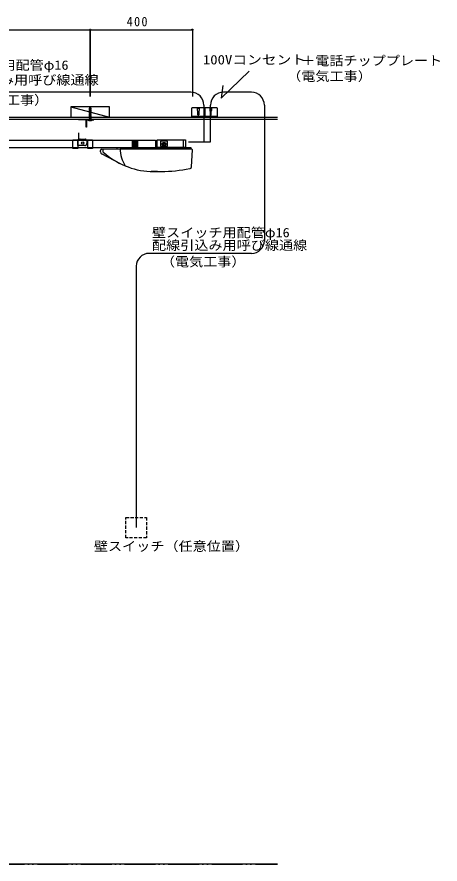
# Model space of a CAD drawing. Units: millimetres, scale not verified. Extents: x -11000 to 565, y -4772 to 3349.
# Drawn here: x -7740 to -6091, y -294 to 3005 of the extents above; entities that cross this region are included whole.
import ezdxf
from ezdxf.enums import TextEntityAlignment as Align

# ---------------------------------------------------------------- set-up
doc = ezdxf.new("R2010")
doc.units = ezdxf.units.MM
doc.header["$LTSCALE"] = 10
doc.header["$PDMODE"] = 32
doc.header["$PDSIZE"] = 5
doc.linetypes.add('DASHED1', pattern=[1.8, 1.2, -0.6])
doc.linetypes.add('LONG_DASHED_DOUBLE_DOTTED', pattern=[17, 12, -1.5, 0.25, -1.5, 0.25, -1.5])
for name, color, linetype in [('8-1_ADD_LINE', 7, 'Continuous'), ('8-4', 7, 'Continuous'), ('8-6', 7, 'Continuous'), ('8-7', 7, 'Continuous'), ('8-D', 7, 'Continuous'), ('8-E', 7, 'Continuous')]:
    doc.layers.add(name, color=color, linetype=linetype)
doc.styles.add('ＭＳ ゴシック', font='')
doc.styles.get('ＭＳ ゴシック').set_extended_font_data('MS Gothic')

msp = doc.modelspace()

# ---------------------------------------------------------------- linework, layer by layer
at = {"layer": '8-1_ADD_LINE'}
for p, q in [((-10585.01, 2614.88), (-6725.23, 2614.88)), ((-6725.23, 2605.88), (-10585.01, 2605.88)), ((-6725.23, -294.12), (-10928.63, -294.12))]:
    msp.add_line(p, q, dxfattribs=at)
at = {"layer": '8-1_ADD_LINE', "linetype": 'LONG_DASHED_DOUBLE_DOTTED'}
msp.add_line((-10890.83, -294.12), (-6725.23, -294.12), dxfattribs=at)
at = {"layer": '8-4'}
for p, q in [((-7470.61, 2604.28), (-7500.61, 2604.28)), ((-7440.61, 2605.88), (-7468.61, 2605.88)), ((-7501.1, 2521.88), (-7501.1, 2523.88)), ((-7500.1, 2524.88), (-7500.1, 2526.88)), ((-7496.03, 2525.41), (-7494.75, 2526.61)), ((-7494.07, 2526.88), (-7474.14, 2526.88)), ((-7473.45, 2526.61), (-7472.18, 2525.41)), ((-7468.1, 2523.88), (-7468.1, 2511.88)), ((-7289.51, 2495.38), (-7289.51, 2522.38)), ((-7287.01, 2522.38), (-7287.01, 2495.38)), ((-7284.3, 2499.88), (-7284.3, 2519.88)), ((-7283.8, 2519.88), (-7283.8, 2499.88)), ((-7283.3, 2499.88), (-7283.3, 2519.88)), ((-7282.8, 2519.88), (-7282.8, 2499.88)), ((-7282.3, 2499.88), (-7282.3, 2519.88)), ((-7281.8, 2519.88), (-7281.8, 2499.88)), ((-7281.3, 2499.88), (-7281.3, 2519.88)), ((-7280.8, 2519.88), (-7280.8, 2499.88)), ((-7280.3, 2499.88), (-7280.3, 2519.88)), ((-7279.8, 2519.88), (-7279.8, 2499.88)), ((-7279.3, 2499.88), (-7279.3, 2519.88)), ((-7278.8, 2519.88), (-7278.8, 2499.88)), ((-7278.3, 2499.88), (-7278.3, 2519.88)), ((-7277.8, 2519.88), (-7277.8, 2499.88)), ((-7277.3, 2499.88), (-7277.3, 2519.88)), ((-7276.8, 2519.88), (-7276.8, 2499.88)), ((-7276.3, 2499.88), (-7276.3, 2519.88)), ((-7275.8, 2519.88), (-7275.8, 2499.88)), ((-7275.3, 2499.88), (-7275.3, 2519.88)), ((-7273.01, 2495.38), (-7273.01, 2522.38)), ((-7270.51, 2522.38), (-7270.51, 2495.38)), ((-7093.03, 2525.88), (-7093.03, 2496.88)), ((-7061.69, 2494.88), (-10530.01, 2494.88)), ((-7415.02, 2480.12), (-7415.02, 2485.37)), ((-7405.89, 2490.46), (-7405.89, 2482.53)), ((-7350.03, 2491.62), (-7350.03, 2494.88)), ((-7285.01, 2502.88), (-7275.01, 2502.88)), ((-7275.01, 2499.88), (-7285.01, 2499.88)), ((-7084.03, 2496.88), (-7194.03, 2496.88)), ((-7061.03, 2491.83), (-7061.03, 2494.88)), ((-7060.13, 2421.58), (-7056.69, 2486.88)), ((-7409.64, 2471.25), (-7338.03, 2433.95)), ((-7221.14, 2402.88), (-7178.19, 2402.88)), ((-7192.21, 2402.87), (-7217.05, 2402.89))]:
    msp.add_line(p, q, dxfattribs=at)
for points in [[(-7469.01, 2603.88), (-7469.01, 2575.88), (-7470.61, 2575.88), (-7470.61, 2603.88)], [(-7468.61, 2604.28), (-7440.61, 2604.28), (-7440.61, 2605.88)], [(-7500.61, 2554.28), (-7500.61, 2528.88), (-7470.61, 2528.88)], [(-10530.01, 2524.88), (-7200.01, 2524.88), (-7200.01, 2494.88)], [(-7503.6, 2524.88), (-7503.6, 2492.88), (-7522.6, 2492.88), (-7522.6, 2526.88), (-7501.1, 2526.88)], [(-7476.1, 2503.88), (-7503.1, 2503.88), (-7503.1, 2524.88)], [(-7468.1, 2523.88), (-7500.1, 2523.88), (-7500.1, 2521.88), (-7503.1, 2521.88)], [(-7501.1, 2526.88), (-7496.6, 2526.88), (-7496.41, 2527.48)], [(-7471.8, 2527.48), (-7471.6, 2526.88), (-7468.1, 2526.88), (-7468.1, 2524.88)], [(-7468.1, 2526.88), (-7445.6, 2526.88), (-7445.6, 2492.88), (-7464.6, 2492.88), (-7464.6, 2526.88)], [(-7285.01, 2494.88), (-7285.01, 2522.88), (-7275.01, 2522.88), (-7275.01, 2494.88)], [(-7284.76, 2499.88), (-7284.76, 2519.88), (-7275.26, 2519.88), (-7275.26, 2499.88)], [(-7194.03, 2494.88), (-7194.03, 2525.88), (-7084.03, 2525.88), (-7084.03, 2494.88)], [(-7167.83, 2513.4), (-7168.42, 2515.3), (-7170.92, 2515.3)], [(-7163.92, 2515.3), (-7166.42, 2515.3), (-7167.01, 2513.4)], [(-7410.12, 2490.37), (-7338.03, 2491.88), (-7061.69, 2491.88)], [(-7170.92, 2505.3), (-7168.42, 2505.3), (-7167.83, 2507.2)], [(-7167.01, 2507.2), (-7166.42, 2505.3), (-7163.92, 2505.3)]]:
    msp.add_lwpolyline(points, dxfattribs=at)
msp.add_lwpolyline([(-7181.03, 2501.88), (-7154.03, 2501.88), (-7154.03, 2520.88), (-7181.03, 2520.88)], close=True, dxfattribs=at)
for centre, radius in [((-7484.1, 2513.88), 4.5), ((-7172.42, 2510.3), 2.5), ((-7162.42, 2510.3), 2.5)]:
    msp.add_circle(centre, radius, dxfattribs=at)
for centre, radius, start, end in [((-7468.61, 2603.88), 2, 90, 180), ((-7468.61, 2603.88), 0.4, 90, 180), ((-7501.1, 2524.88), 2, 90, 180), ((-7500.1, 2523.88), 1, 90, 180), ((-7497.39, 2526.88), 2, 270, 313.06713), ((-7494.5, 2526.88), 2, 90, 162.3577), ((-7494.07, 2525.88), 1, 90, 133.06713), ((-7476.1, 2511.88), 8, 270, 0), ((-7474.14, 2525.88), 1, 46.93287, 90), ((-7473.7, 2526.88), 2, 17.6423, 90), ((-7470.81, 2526.88), 2, 226.93287, 270), ((-7170.92, 2510.3), 5, 90, 270), ((-7167.42, 2513.69), 0.5, 215.1935, 270), ((-7167.42, 2506.91), 0.5, 90, 144.8065), ((-7167.42, 2513.69), 0.5, 270, 324.8065), ((-7167.42, 2506.91), 0.5, 35.1935, 90), ((-7163.92, 2510.3), 5, 270, 90), ((-7410.02, 2485.37), 5, 91.19786, 180), ((-7405.02, 2480.12), 10, 180, 242.48073), ((-7400.89, 2482.53), 5, 180, 228.23537), ((-7203.91, 2703.1), 300.72, 228.23537, 266.7171), ((-7224.18, 2489.38), 113.88, 178.74206, 214.49945), ((-7061.69, 2486.88), 5, 0, 90), ((-7179.71, 2940.94), 538.06, 270.16102, 282.12442), ((-7067.12, 2421.94), 7, 282.25325, 356.98721)]:
    msp.add_arc(centre, radius, start, end, dxfattribs=at)
at = {"layer": '8-6'}
for p, q in [((-6944.62, 2688.96), (-6835.93, 2794.15)), ((-7062.17, 2711.87), (-10556.54, 2711.87)), ((-6937.61, 2738.05), (-6944.62, 2688.96)), ((-6826.18, 2711.87), (-6935.75, 2711.87)), ((-7012.17, 2661.87), (-7012.17, 2518.07)), ((-6776.18, 2661.87), (-6776.18, 2134.1)), ((-6826.18, 2084.1), (-7225.45, 2084.1)), ((-7275.45, 2034.1), (-7275.45, 1015.97))]:
    msp.add_line(p, q, dxfattribs=at)
msp.add_lwpolyline([(-7071.17, 2518.07), (-6985.75, 2518.07), (-6985.75, 2661.87)], dxfattribs=at)
at = {"layer": '8-6', "linetype": 'DASHED1'}
msp.add_lwpolyline([(-7315.45, 975.97), (-7315.45, 1055.97), (-7235.45, 1055.97), (-7235.45, 975.97)], close=True, dxfattribs=at)
at = {"layer": '8-6'}
for centre, start, end in [((-7062.17, 2661.87), 0, 90), ((-6935.75, 2661.87), 90, 180), ((-6826.18, 2661.87), 0, 90), ((-6826.18, 2134.1), 270, 0), ((-7225.45, 2034.1), 90, 180)]:
    msp.add_arc(centre, 50, start, end, dxfattribs=at)
at = {"layer": '8-7'}
msp.add_line((-7530.01, 2654.88), (-7380.01, 2614.88), dxfattribs=at)
msp.add_lwpolyline([(-10585.01, 2955.37), (-7455.02, 2955.37), (-7455.02, 2694.76)], dxfattribs=at)
msp.add_lwpolyline([(-7530.01, 2654.88), (-7530.01, 2614.88), (-7380.01, 2614.88), (-7380.01, 2654.88)], close=True, dxfattribs=at)
msp.add_point((-7455.02, 2955.37), dxfattribs=at)
at = {"layer": '8-D'}
for p, q in [((-7457.34, 2649.24), (-7458.52, 2648.15)), ((-7457.52, 2646.2), (-7458.52, 2645.25)), ((-7457.52, 2642.22), (-7458.52, 2642.35)), ((-7457.52, 2640.4), (-7458.52, 2639.45)), ((-7456.66, 2651.17), (-7457.76, 2651.05)), ((-7457.52, 2642.22), (-7452.52, 2644.29)), ((-7457.52, 2640.4), (-7457.52, 2642.22)), ((-7453.36, 2651.09), (-7454.01, 2652.9)), ((-7452.52, 2641.39), (-7452.52, 2639.57)), ((-7457.52, 2637.5), (-7458.52, 2636.55)), ((-7457.52, 2630.43), (-7458.52, 2630.56)), ((-7457.52, 2625.72), (-7458.52, 2624.76)), ((-7458.52, 2621.86), (-7451.52, 2624.76)), ((-7457.52, 2618.65), (-7458.52, 2618.78)), ((-7457.52, 2612.85), (-7458.52, 2612.98)), ((-7457.52, 2607.05), (-7458.52, 2607.18)), ((-7457.52, 2634.42), (-7457.52, 2636.42)), ((-7457.52, 2633.33), (-7457.52, 2631.52)), ((-7457.52, 2630.43), (-7452.52, 2632.5)), ((-7457.52, 2628.62), (-7457.52, 2630.43)), ((-7457.52, 2627.53), (-7457.52, 2625.72)), ((-7457.52, 2621.73), (-7457.52, 2619.73)), ((-7457.52, 2618.65), (-7452.52, 2620.72)), ((-7457.52, 2616.83), (-7457.52, 2618.65)), ((-7457.52, 2615.75), (-7457.52, 2613.93)), ((-7457.52, 2612.85), (-7452.52, 2614.92)), ((-7457.52, 2611.03), (-7457.52, 2612.85)), ((-7457.52, 2609.95), (-7457.52, 2608.13)), ((-7457.52, 2607.05), (-7452.52, 2609.12)), ((-7457.52, 2605.05), (-7457.52, 2607.05)), ((-7452.52, 2624.89), (-7452.52, 2626.7)), ((-7457.9, 2603.28), (-7457.9, 2599.78)), ((-7452.52, 2606.18), (-7456.8, 2604.28)), ((-7455.01, 2600.3), (-7455.01, 2598.56)), ((-7452.13, 2599.78), (-7452.13, 2603.28))]:
    msp.add_line(p, q, dxfattribs=at)
for points in [[(-7452.52, 2645.37), (-7452.52, 2647.19), (-7451.52, 2648.15), (-7452.57, 2648.25), (-7457.52, 2646.2), (-7457.52, 2648.06), (-7458.52, 2648.15), (-7452.28, 2651.05), (-7453.02, 2650.15), (-7457.52, 2648.06)], [(-7457.52, 2645.12), (-7458.52, 2645.25), (-7451.52, 2648.15)], [(-7452.52, 2642.47), (-7452.52, 2644.29), (-7451.52, 2645.25), (-7458.52, 2642.35), (-7457.52, 2643.3), (-7452.52, 2645.37), (-7451.52, 2645.25)], [(-7452.52, 2636.65), (-7452.52, 2638.49), (-7451.52, 2639.45), (-7452.52, 2639.57), (-7457.52, 2637.5), (-7457.52, 2639.32), (-7458.52, 2639.45), (-7451.52, 2642.35), (-7452.52, 2641.39), (-7457.52, 2639.32)], [(-7452.52, 2638.49), (-7457.52, 2636.42), (-7458.52, 2636.55), (-7451.52, 2639.45)], [(-7457.52, 2648.75), (-7456.66, 2651.17), (-7454.01, 2652.9), (-7453.32, 2653.95), (-7457.76, 2651.05), (-7456.1, 2652.73), (-7454.35, 2653.87), (-7453.32, 2653.95)], [(-7452.52, 2647.19), (-7457.52, 2645.12), (-7457.52, 2643.3)], [(-7457.52, 2640.4), (-7452.52, 2642.47), (-7451.52, 2642.35)], [(-7457.34, 2649.24), (-7453.37, 2651.09), (-7452.28, 2651.05)], [(-7454.35, 2653.87), (-7455.02, 2655.75), (-7456.1, 2652.73)], [(-7453.02, 2650.15), (-7452.52, 2648.75), (-7452.52, 2648.25)], [(-7452.52, 2633.59), (-7452.52, 2635.4), (-7451.52, 2636.36), (-7458.52, 2633.46), (-7457.52, 2634.42), (-7452.57, 2636.47), (-7451.52, 2636.36)], [(-7452.52, 2635.4), (-7457.52, 2633.33), (-7458.52, 2633.46)], [(-7452.52, 2630.69), (-7452.52, 2632.5), (-7451.52, 2633.46), (-7458.52, 2630.56), (-7457.52, 2631.52), (-7452.52, 2633.59), (-7451.52, 2633.46)], [(-7452.52, 2627.79), (-7452.52, 2629.6), (-7451.52, 2630.56), (-7458.52, 2627.66), (-7457.52, 2628.62), (-7452.52, 2630.69), (-7451.52, 2630.56)], [(-7452.52, 2629.6), (-7457.52, 2627.53), (-7458.52, 2627.66)], [(-7452.52, 2621.96), (-7452.52, 2623.8), (-7451.52, 2624.76), (-7452.52, 2624.89), (-7457.52, 2622.82), (-7457.52, 2624.63), (-7458.52, 2624.76), (-7451.52, 2627.66), (-7452.52, 2626.7), (-7457.52, 2624.63)], [(-7452.52, 2623.8), (-7457.52, 2621.73), (-7458.52, 2621.86), (-7457.52, 2622.82)], [(-7452.52, 2618.9), (-7452.52, 2620.72), (-7451.52, 2621.68), (-7458.52, 2618.78), (-7457.52, 2619.73), (-7452.57, 2621.78), (-7451.52, 2621.68)], [(-7452.52, 2616), (-7452.52, 2617.82), (-7451.52, 2618.78), (-7458.52, 2615.88), (-7457.52, 2616.83), (-7452.52, 2618.9), (-7451.52, 2618.78)], [(-7452.52, 2617.82), (-7457.52, 2615.75), (-7458.52, 2615.88)], [(-7452.52, 2613.1), (-7452.52, 2614.92), (-7451.52, 2615.88), (-7458.52, 2612.98), (-7457.52, 2613.93), (-7452.52, 2616), (-7451.52, 2615.88)], [(-7452.52, 2610.2), (-7452.52, 2612.02), (-7451.52, 2612.98), (-7458.52, 2610.08), (-7457.52, 2611.03), (-7452.52, 2613.1), (-7451.52, 2612.98)], [(-7452.52, 2612.02), (-7457.52, 2609.95), (-7458.52, 2610.08)], [(-7452.52, 2607.28), (-7452.52, 2609.12), (-7451.52, 2610.08), (-7458.52, 2607.18), (-7457.52, 2608.13), (-7452.52, 2610.2), (-7451.52, 2610.08)], [(-7452.52, 2604.28), (-7452.52, 2606.18), (-7451.52, 2607.18), (-7458.02, 2604.28), (-7457.52, 2605.05), (-7452.52, 2607.28), (-7451.52, 2607.18)], [(-7457.52, 2625.72), (-7452.52, 2627.79), (-7451.52, 2627.66)], [(-7449.24, 2603.28), (-7449.24, 2599.78), (-7460.79, 2599.78), (-7460.79, 2603.28)]]:
    msp.add_lwpolyline(points, dxfattribs=at)
msp.add_lwpolyline([(-7447.27, 2604.28), (-7447.27, 2603.28), (-7462.77, 2603.28), (-7462.77, 2604.28)], close=True, dxfattribs=at)
at = {"layer": '8-E'}
for p, q in [((-7060.24, 2648.38), (-7060.24, 2614.88)), ((-6960.74, 2650.88), (-7057.74, 2650.88)), ((-7037.49, 2650.88), (-7037.49, 2641.88)), ((-7029.49, 2648.38), (-7037.49, 2648.38)), ((-7029.49, 2641.88), (-7029.49, 2650.88)), ((-7012.24, 2650.88), (-7012.24, 2623.88)), ((-7006.24, 2648.38), (-7012.24, 2648.38)), ((-7006.24, 2623.88), (-7006.24, 2650.88)), ((-6988.99, 2650.88), (-6988.99, 2641.88)), ((-6980.99, 2648.38), (-6988.99, 2648.38)), ((-6980.99, 2641.88), (-6980.99, 2650.88)), ((-6958.24, 2617.88), (-7060.24, 2617.88)), ((-7060.24, 2615.88), (-6958.24, 2615.88)), ((-7035.49, 2623.88), (-7035.49, 2638.41)), ((-7031.49, 2638.41), (-7031.49, 2623.88)), ((-6986.99, 2638.41), (-6986.99, 2623.88)), ((-6982.99, 2623.88), (-6982.99, 2638.41))]:
    msp.add_line(p, q, dxfattribs=at)
at = {"layer": '8-E', "color": 4}
msp.add_lwpolyline([(-7455.02, 2694.76), (-7455.02, 2955.37), (-7056.69, 2955.37), (-7056.69, 2694.76)], dxfattribs=at)
at = {"layer": '8-E'}
msp.add_lwpolyline([(-7060.24, 2614.88), (-6958.24, 2614.88), (-6958.24, 2648.38)], dxfattribs=at)
for centre, radius, start, end in [((-7057.74, 2648.38), 2.5, 90, 180), ((-7033.49, 2641.88), 4, 180, 240), ((-7033.49, 2641.88), 4, 300, 360), ((-6984.99, 2641.88), 4, 180, 240), ((-6984.99, 2641.88), 4, 300, 360), ((-6960.74, 2648.38), 2.5, 0, 90), ((-7033.49, 2623.88), 2, 180, 0), ((-7009.24, 2623.88), 3, 180, 0), ((-6984.99, 2623.88), 2, 180, 0)]:
    msp.add_arc(centre, radius, start, end, dxfattribs=at)
at = {"layer": '8-E', "color": 5}
for p in [(-7455.02, 2955.37), (-7056.69, 2955.37)]:
    msp.add_point(p, dxfattribs=at)

# ---------------------------------------------------------------- texts
at = {"layer": '8-6', "color": 3, "style": 'ＭＳ ゴシック'}
for s, width, p in [('センサー用配管φ16', 1.1, (-8021.08, 2788.12)), ('100Vコンセント', 1.15, (-7015.67, 2809.11)), ('＋電話チッププレート', 1.1, (-6632.88, 2805.63)), ('配線引込み用呼び線通線', 1.1, (-8026.94, 2730.37)), ('（電気工事）', 1.1, (-6687.14, 2744.79)), ('（電気工事）', 1.1, (-7948.34, 2652.2)), ('壁スイッチ用配管φ16', 1.1, (-7214.06, 2135.8)), ('配線引込み用呼び線通線', 1.1, (-7214.06, 2086.55)), ('（電気工事）', 1.1, (-7179.58, 2022.52)), ('壁スイッチ（任意位置）', 1.1, (-7440.62, 914.35))]:
    msp.add_text(s, height=36.66, dxfattribs=dict(at, width=width)).set_placement(p, align=Align.BOTTOM_LEFT)
at = {"layer": '8-E', "color": 3, "insert": (-7312.56, 2968.16), "char_height": 36.66, "attachment_point": 7, "style": 'ＭＳ ゴシック'}
msp.add_mtext('\\T1.21;\\W0.95;400', dxfattribs=at)

doc.saveas('drawing.dxf')
